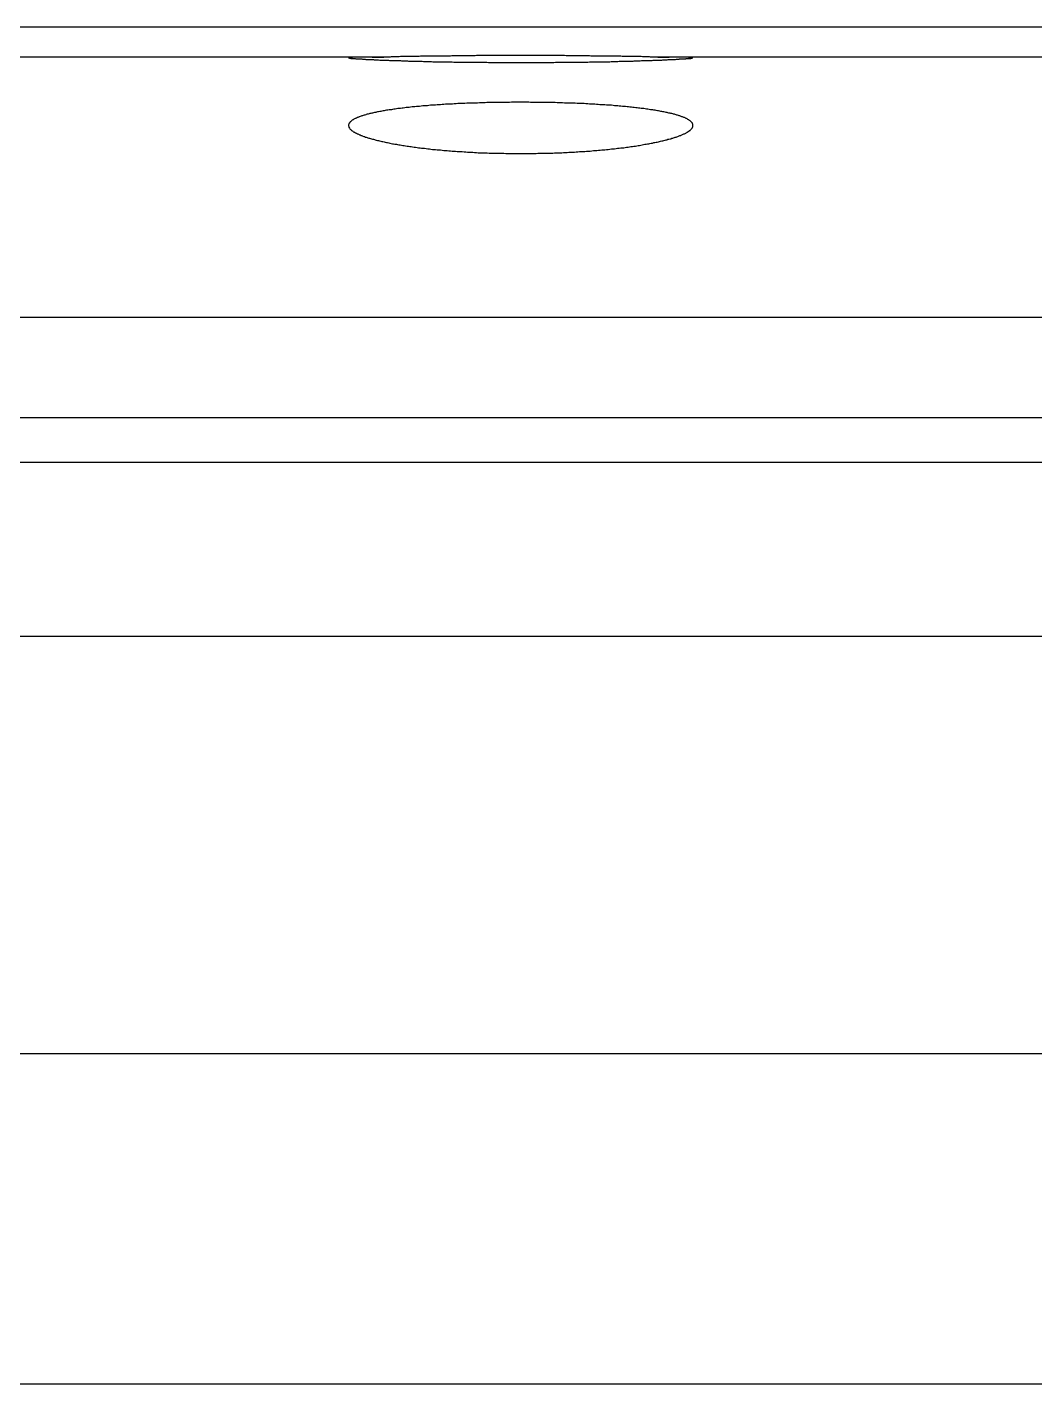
# Model space of a CAD drawing. Header units: millimetres. Extents: x -945625 to 316, y 6 to 533140.
# Drawn here: x -945383.25 to -945378.42, y 532390.01 to 532396.51 of the extents above; entities that cross this region are included whole.
import ezdxf

# ---------------------------------------------------------------- set-up
doc = ezdxf.new("R2010")
doc.units = ezdxf.units.MM
doc.header["$LTSCALE"] = 4

msp = doc.modelspace()

# ---------------------------------------------------------------- linework, layer by layer
at = {"color": 7, "linetype": 'Continuous'}
for p, q in [((-945370.2844, 532396.5092), (-945400.8844, 532396.5092)), ((-945381.5958, 532396.3653), (-945383.573, 532396.3653)), ((-945381.5958, 532396.3652), (-945381.5406, 532396.3652)), ((-945380.2282, 532396.3652), (-945380.1729, 532396.3652)), ((-945378.1958, 532396.3653), (-945380.1729, 532396.3653)), ((-945354.8844, 532395.118), (-945400.8844, 532395.118)), ((-945400.8844, 532394.6388), (-945354.8844, 532394.6388)), ((-945462.6844, 532394.425), (-945343.4844, 532394.425)), ((-945343.4844, 532393.589), (-945462.6844, 532393.589)), ((-945343.4844, 532391.5908), (-945462.6844, 532391.5908)), ((-945454.4844, 532390.0092), (-945353.8844, 532390.0092))]:
    msp.add_line(p, q, dxfattribs=at)
for points in [[(-945381.5405, 532396.3647), (-945381.5455, 532396.3647), (-945381.5495, 532396.3647), (-945381.5545, 532396.3657), (-945381.5595, 532396.3657), (-945381.5635, 532396.3657), (-945381.5675, 532396.3657), (-945381.5725, 532396.3657), (-945381.5765, 532396.3657), (-945381.5805, 532396.3657), (-945381.5845, 532396.3657), (-945381.5885, 532396.3657), (-945381.5925, 532396.3657), (-945381.5965, 532396.3657), (-945381.6005, 532396.3657), (-945381.6045, 532396.3657), (-945381.6085, 532396.3657), (-945381.6115, 532396.3657), (-945381.6155, 532396.3657), (-945381.6185, 532396.3657), (-945381.6225, 532396.3657), (-945381.6255, 532396.3647), (-945381.6295, 532396.3647), (-945381.6325, 532396.3647), (-945381.6355, 532396.3647), (-945381.6385, 532396.3647), (-945381.6415, 532396.3647), (-945381.6445, 532396.3647), (-945381.6475, 532396.3647), (-945381.6505, 532396.3647), (-945381.6535, 532396.3647), (-945381.6565, 532396.3647), (-945381.6585, 532396.3647), (-945381.6615, 532396.3647), (-945381.6645, 532396.3647), (-945381.6685, 532396.3647), (-945381.6715, 532396.3647), (-945381.6755, 532396.3647), (-945381.6775, 532396.3647), (-945381.6815, 532396.3647), (-945381.6855, 532396.3647), (-945381.6875, 532396.3647), (-945381.6905, 532396.3647), (-945381.6925, 532396.3637), (-945381.6955, 532396.3637), (-945381.6985, 532396.3637), (-945381.7005, 532396.3637), (-945381.7035, 532396.3637), (-945381.7055, 532396.3637), (-945381.7075, 532396.3627), (-945381.7095, 532396.3627), (-945381.7075, 532396.3617), (-945381.7055, 532396.3607), (-945381.7035, 532396.3607), (-945381.7015, 532396.3607), (-945381.6985, 532396.3597), (-945381.6955, 532396.3597), (-945381.6915, 532396.3597), (-945381.6895, 532396.3597), (-945381.6865, 532396.3587), (-945381.6845, 532396.3587), (-945381.6805, 532396.3587), (-945381.6785, 532396.3587), (-945381.6745, 532396.3577), (-945381.6725, 532396.3577), (-945381.6695, 532396.3577), (-945381.6675, 532396.3577), (-945381.6645, 532396.3577), (-945381.6625, 532396.3577), (-945381.6595, 532396.3567), (-945381.6575, 532396.3567), (-945381.6545, 532396.3567), (-945381.6515, 532396.3567), (-945381.6485, 532396.3567), (-945381.6455, 532396.3567), (-945381.6435, 532396.3557), (-945381.6395, 532396.3557), (-945381.6365, 532396.3557), (-945381.6335, 532396.3557), (-945381.6305, 532396.3557), (-945381.6275, 532396.3547), (-945381.6235, 532396.3547), (-945381.6205, 532396.3547), (-945381.6165, 532396.3547), (-945381.6135, 532396.3547), (-945381.6095, 532396.3547), (-945381.6055, 532396.3537), (-945381.6025, 532396.3537), (-945381.5985, 532396.3537), (-945381.5945, 532396.3537), (-945381.5905, 532396.3537), (-945381.5865, 532396.3527), (-945381.5825, 532396.3527), (-945381.5785, 532396.3527), (-945381.5735, 532396.3527), (-945381.5695, 532396.3527), (-945381.5655, 532396.3527), (-945381.5605, 532396.3517), (-945381.5565, 532396.3517), (-945381.5515, 532396.3517), (-945381.5475, 532396.3517), (-945381.5425, 532396.3517), (-945381.5375, 532396.3507), (-945381.5335, 532396.3507), (-945381.5285, 532396.3507), (-945381.5235, 532396.3507), (-945381.5185, 532396.3507), (-945381.5135, 532396.3497), (-945381.5085, 532396.3497), (-945381.5035, 532396.3497), (-945381.4985, 532396.3497), (-945381.4935, 532396.3497), (-945381.4885, 532396.3497), (-945381.4825, 532396.3487), (-945381.4775, 532396.3487), (-945381.4725, 532396.3487), (-945381.4665, 532396.3487), (-945381.4615, 532396.3487), (-945381.4555, 532396.3477), (-945381.4505, 532396.3477), (-945381.4445, 532396.3477), (-945381.4395, 532396.3477), (-945381.4335, 532396.3477), (-945381.4275, 532396.3477), (-945381.4225, 532396.3467), (-945381.4165, 532396.3467), (-945381.4105, 532396.3467), (-945381.4045, 532396.3467), (-945381.3985, 532396.3467), (-945381.3925, 532396.3467), (-945381.3865, 532396.3457), (-945381.3805, 532396.3457), (-945381.3745, 532396.3457), (-945381.3685, 532396.3457), (-945381.3625, 532396.3457), (-945381.3565, 532396.3457), (-945381.3505, 532396.3447), (-945381.3435, 532396.3447), (-945381.3375, 532396.3447), (-945381.3315, 532396.3447), (-945381.3245, 532396.3447), (-945381.3185, 532396.3447), (-945381.3125, 532396.3447), (-945381.3055, 532396.3437), (-945381.2995, 532396.3437), (-945381.2925, 532396.3437), (-945381.2865, 532396.3437), (-945381.2795, 532396.3437), (-945381.2735, 532396.3437), (-945381.2665, 532396.3437), (-945381.2595, 532396.3427), (-945381.2525, 532396.3427), (-945381.2465, 532396.3427), (-945381.2395, 532396.3427), (-945381.2325, 532396.3427), (-945381.2255, 532396.3427), (-945381.2195, 532396.3427), (-945381.2125, 532396.3427), (-945381.2055, 532396.3417), (-945381.1985, 532396.3417), (-945381.1915, 532396.3417), (-945381.1845, 532396.3417), (-945381.1775, 532396.3417), (-945381.1705, 532396.3417), (-945381.1635, 532396.3417), (-945381.1565, 532396.3417), (-945381.1495, 532396.3417), (-945381.1415, 532396.3417), (-945381.1345, 532396.3407), (-945381.1275, 532396.3407), (-945381.1205, 532396.3407), (-945381.1135, 532396.3407), (-945381.1055, 532396.3407), (-945381.0985, 532396.3407), (-945381.0915, 532396.3407), (-945381.0845, 532396.3407), (-945381.0765, 532396.3407), (-945381.0695, 532396.3407), (-945381.0615, 532396.3407), (-945381.0545, 532396.3407), (-945381.0475, 532396.3407), (-945381.0395, 532396.3397), (-945381.0325, 532396.3397), (-945381.0245, 532396.3397), (-945381.0175, 532396.3397), (-945381.0095, 532396.3397), (-945381.0025, 532396.3397), (-945380.9945, 532396.3397), (-945380.9875, 532396.3397), (-945380.9795, 532396.3397), (-945380.9725, 532396.3397), (-945380.9645, 532396.3397), (-945380.9575, 532396.3397), (-945380.9495, 532396.3397), (-945380.9415, 532396.3397), (-945380.9345, 532396.3397), (-945380.9265, 532396.3397), (-945380.9185, 532396.3397), (-945380.9115, 532396.3397), (-945380.9035, 532396.3397), (-945380.8955, 532396.3397), (-945380.8885, 532396.3397), (-945380.8805, 532396.3397), (-945380.8725, 532396.3397), (-945380.8645, 532396.3397), (-945380.8575, 532396.3397), (-945380.8495, 532396.3397), (-945380.8415, 532396.3397), (-945380.8335, 532396.3397), (-945380.8255, 532396.3397), (-945380.8185, 532396.3397), (-945380.8105, 532396.3397), (-945380.8025, 532396.3397), (-945380.7945, 532396.3397), (-945380.7875, 532396.3397), (-945380.7795, 532396.3397), (-945380.7715, 532396.3397), (-945380.7645, 532396.3397), (-945380.7565, 532396.3397), (-945380.7485, 532396.3397), (-945380.7415, 532396.3397), (-945380.7335, 532396.3397), (-945380.7255, 532396.3397), (-945380.7185, 532396.3407), (-945380.7105, 532396.3407), (-945380.7035, 532396.3407), (-945380.6955, 532396.3407), (-945380.6875, 532396.3407), (-945380.6805, 532396.3407), (-945380.6725, 532396.3407), (-945380.6655, 532396.3407), (-945380.6575, 532396.3407), (-945380.6505, 532396.3407), (-945380.6425, 532396.3407), (-945380.6355, 532396.3407), (-945380.6285, 532396.3407), (-945380.6205, 532396.3417), (-945380.6135, 532396.3417), (-945380.6065, 532396.3417), (-945380.5985, 532396.3417), (-945380.5915, 532396.3417), (-945380.5845, 532396.3417), (-945380.5775, 532396.3417), (-945380.5695, 532396.3417), (-945380.5625, 532396.3417), (-945380.5555, 532396.3427), (-945380.5485, 532396.3427), (-945380.5415, 532396.3427), (-945380.5345, 532396.3427), (-945380.5275, 532396.3427), (-945380.5205, 532396.3427), (-945380.5135, 532396.3427), (-945380.5065, 532396.3427), (-945380.4995, 532396.3437), (-945380.4925, 532396.3437), (-945380.4855, 532396.3437), (-945380.4785, 532396.3437), (-945380.4715, 532396.3437), (-945380.4655, 532396.3437), (-945380.4585, 532396.3437), (-945380.4515, 532396.3447), (-945380.4455, 532396.3447), (-945380.4385, 532396.3447), (-945380.4325, 532396.3447), (-945380.4255, 532396.3447), (-945380.4195, 532396.3447), (-945380.4135, 532396.3457), (-945380.4065, 532396.3457), (-945380.4005, 532396.3457), (-945380.3945, 532396.3457), (-945380.3885, 532396.3457), (-945380.3815, 532396.3457), (-945380.3755, 532396.3467), (-945380.3695, 532396.3467), (-945380.3635, 532396.3467), (-945380.3575, 532396.3467), (-945380.3525, 532396.3467), (-945380.3465, 532396.3467), (-945380.3405, 532396.3477), (-945380.3345, 532396.3477), (-945380.3285, 532396.3477), (-945380.3235, 532396.3477), (-945380.3175, 532396.3477), (-945380.3125, 532396.3477), (-945380.3065, 532396.3487), (-945380.3015, 532396.3487), (-945380.2955, 532396.3487), (-945380.2905, 532396.3487), (-945380.2855, 532396.3487), (-945380.2805, 532396.3497), (-945380.2745, 532396.3497), (-945380.2695, 532396.3497), (-945380.2645, 532396.3497), (-945380.2595, 532396.3497), (-945380.2545, 532396.3497), (-945380.2495, 532396.3507), (-945380.2445, 532396.3507), (-945380.2405, 532396.3507), (-945380.2355, 532396.3507), (-945380.2305, 532396.3507), (-945380.2265, 532396.3517), (-945380.2215, 532396.3517), (-945380.2165, 532396.3517), (-945380.2125, 532396.3517), (-945380.2085, 532396.3517), (-945380.2035, 532396.3527), (-945380.1995, 532396.3527), (-945380.1955, 532396.3527), (-945380.1915, 532396.3527), (-945380.1865, 532396.3527), (-945380.1825, 532396.3527), (-945380.1785, 532396.3537), (-945380.1745, 532396.3537), (-945380.1715, 532396.3537), (-945380.1675, 532396.3537), (-945380.1635, 532396.3537), (-945380.1595, 532396.3547), (-945380.1565, 532396.3547), (-945380.1525, 532396.3547), (-945380.1495, 532396.3547), (-945380.1455, 532396.3547), (-945380.1425, 532396.3547), (-945380.1385, 532396.3557), (-945380.1355, 532396.3557), (-945380.1325, 532396.3557), (-945380.1295, 532396.3557), (-945380.1265, 532396.3557), (-945380.1235, 532396.3567), (-945380.1205, 532396.3567), (-945380.1175, 532396.3567), (-945380.1145, 532396.3567), (-945380.1115, 532396.3567), (-945380.1095, 532396.3567), (-945380.1065, 532396.3577), (-945380.1035, 532396.3577), (-945380.1015, 532396.3577), (-945380.0965, 532396.3577), (-945380.0945, 532396.3577), (-945380.0925, 532396.3587), (-945380.0905, 532396.3587), (-945380.0885, 532396.3587), (-945380.0845, 532396.3587), (-945380.0825, 532396.3587), (-945380.0785, 532396.3597), (-945380.0755, 532396.3597), (-945380.0725, 532396.3597), (-945380.0705, 532396.3597), (-945380.0685, 532396.3607), (-945380.0665, 532396.3607), (-945380.0645, 532396.3607), (-945380.0615, 532396.3617), (-945380.0595, 532396.3617), (-945380.0615, 532396.3627), (-945380.0635, 532396.3637), (-945380.0665, 532396.3637), (-945380.0685, 532396.3637), (-945380.0715, 532396.3637), (-945380.0735, 532396.3637), (-945380.0765, 532396.3637), (-945380.0795, 532396.3637), (-945380.0825, 532396.3647), (-945380.0845, 532396.3647), (-945380.0865, 532396.3647), (-945380.0905, 532396.3647), (-945380.0925, 532396.3647), (-945380.0965, 532396.3647), (-945380.0985, 532396.3647), (-945380.1015, 532396.3647), (-945380.1035, 532396.3647), (-945380.1065, 532396.3647), (-945380.1085, 532396.3647), (-945380.1115, 532396.3647), (-945380.1165, 532396.3647), (-945380.1195, 532396.3647), (-945380.1225, 532396.3647), (-945380.1255, 532396.3647), (-945380.1285, 532396.3647), (-945380.1315, 532396.3647), (-945380.1345, 532396.3647), (-945380.1375, 532396.3647), (-945380.1405, 532396.3647), (-945380.1445, 532396.3647), (-945380.1475, 532396.3647), (-945380.1505, 532396.3647), (-945380.1545, 532396.3657), (-945380.1575, 532396.3657), (-945380.1615, 532396.3657), (-945380.1655, 532396.3657), (-945380.1695, 532396.3657), (-945380.1725, 532396.3657), (-945380.1765, 532396.3657), (-945380.1805, 532396.3657), (-945380.1845, 532396.3657), (-945380.1885, 532396.3657), (-945380.1925, 532396.3657), (-945380.1975, 532396.3657), (-945380.2015, 532396.3657), (-945380.2055, 532396.3657), (-945380.2105, 532396.3657), (-945380.2145, 532396.3657)], [(-945380.2285, 532396.3647), (-945380.2335, 532396.3657), (-945380.2385, 532396.3657), (-945380.2435, 532396.3657), (-945380.2485, 532396.3657), (-945380.2535, 532396.3657), (-945380.2585, 532396.3657), (-945380.2635, 532396.3657), (-945380.2685, 532396.3667), (-945380.2745, 532396.3667), (-945380.2795, 532396.3667), (-945380.2855, 532396.3667), (-945380.2905, 532396.3667), (-945380.2965, 532396.3667), (-945380.3015, 532396.3667), (-945380.3075, 532396.3677), (-945380.3135, 532396.3677), (-945380.3185, 532396.3677), (-945380.3245, 532396.3677), (-945380.3305, 532396.3677), (-945380.3365, 532396.3677), (-945380.3425, 532396.3677), (-945380.3485, 532396.3677), (-945380.3545, 532396.3687), (-945380.3605, 532396.3687), (-945380.3665, 532396.3687), (-945380.3725, 532396.3687), (-945380.3795, 532396.3687), (-945380.3855, 532396.3687), (-945380.3915, 532396.3687), (-945380.3985, 532396.3687), (-945380.4045, 532396.3697), (-945380.4105, 532396.3697), (-945380.4175, 532396.3697), (-945380.4245, 532396.3697), (-945380.4305, 532396.3697), (-945380.4375, 532396.3697), (-945380.4435, 532396.3697), (-945380.4505, 532396.3697), (-945380.4575, 532396.3697), (-945380.4645, 532396.3697), (-945380.4705, 532396.3707), (-945380.4775, 532396.3707), (-945380.4845, 532396.3707), (-945380.4915, 532396.3707), (-945380.4985, 532396.3707), (-945380.5055, 532396.3707), (-945380.5125, 532396.3707), (-945380.5195, 532396.3707), (-945380.5265, 532396.3707), (-945380.5335, 532396.3707), (-945380.5415, 532396.3707), (-945380.5485, 532396.3707), (-945380.5555, 532396.3717), (-945380.5625, 532396.3717), (-945380.5705, 532396.3717), (-945380.5775, 532396.3717), (-945380.5845, 532396.3717), (-945380.5925, 532396.3717), (-945380.5995, 532396.3717), (-945380.6075, 532396.3717), (-945380.6145, 532396.3717), (-945380.6225, 532396.3717), (-945380.6295, 532396.3717), (-945380.6375, 532396.3717), (-945380.6445, 532396.3717), (-945380.6525, 532396.3717), (-945380.6605, 532396.3717), (-945380.6675, 532396.3717), (-945380.6755, 532396.3727), (-945380.6835, 532396.3727), (-945380.6905, 532396.3727), (-945380.6985, 532396.3727), (-945380.7065, 532396.3727), (-945380.7145, 532396.3727), (-945380.7225, 532396.3727), (-945380.7305, 532396.3727), (-945380.7375, 532396.3727), (-945380.7455, 532396.3727), (-945380.7535, 532396.3727), (-945380.7615, 532396.3727), (-945380.7695, 532396.3727), (-945380.7775, 532396.3727), (-945380.7855, 532396.3727), (-945380.7935, 532396.3727), (-945380.8015, 532396.3727), (-945380.8095, 532396.3727), (-945380.8175, 532396.3727), (-945380.8265, 532396.3727), (-945380.8345, 532396.3727), (-945380.8425, 532396.3727), (-945380.8505, 532396.3727), (-945380.8585, 532396.3727), (-945380.8665, 532396.3727), (-945380.8745, 532396.3727), (-945380.8825, 532396.3727), (-945380.8915, 532396.3727), (-945380.8995, 532396.3727), (-945380.9075, 532396.3727), (-945380.9155, 532396.3727), (-945380.9235, 532396.3727), (-945380.9315, 532396.3727), (-945380.9395, 532396.3727), (-945380.9475, 532396.3727), (-945380.9555, 532396.3727), (-945380.9635, 532396.3727), (-945380.9715, 532396.3727), (-945380.9795, 532396.3727), (-945380.9875, 532396.3727), (-945380.9955, 532396.3727), (-945381.0025, 532396.3727), (-945381.0105, 532396.3727), (-945381.0185, 532396.3727), (-945381.0265, 532396.3727), (-945381.0345, 532396.3727), (-945381.0425, 532396.3727), (-945381.0495, 532396.3727), (-945381.0575, 532396.3727), (-945381.0655, 532396.3727), (-945381.0735, 532396.3727), (-945381.0805, 532396.3727), (-945381.0885, 532396.3727), (-945381.0965, 532396.3727), (-945381.1035, 532396.3717), (-945381.1115, 532396.3717), (-945381.1185, 532396.3717), (-945381.1265, 532396.3717), (-945381.1335, 532396.3717), (-945381.1415, 532396.3717), (-945381.1485, 532396.3717), (-945381.1565, 532396.3717), (-945381.1635, 532396.3717), (-945381.1715, 532396.3717), (-945381.1785, 532396.3717), (-945381.1855, 532396.3717), (-945381.1935, 532396.3717), (-945381.2005, 532396.3717), (-945381.2075, 532396.3717), (-945381.2145, 532396.3717), (-945381.2215, 532396.3707), (-945381.2295, 532396.3707), (-945381.2365, 532396.3707), (-945381.2435, 532396.3707), (-945381.2505, 532396.3707), (-945381.2575, 532396.3707), (-945381.2645, 532396.3707), (-945381.2715, 532396.3707), (-945381.2785, 532396.3707), (-945381.2855, 532396.3707), (-945381.2915, 532396.3707), (-945381.2985, 532396.3707), (-945381.3055, 532396.3697), (-945381.3125, 532396.3697), (-945381.3185, 532396.3697), (-945381.3255, 532396.3697), (-945381.3325, 532396.3697), (-945381.3385, 532396.3697), (-945381.3455, 532396.3697), (-945381.3515, 532396.3697), (-945381.3585, 532396.3697), (-945381.3645, 532396.3697), (-945381.3715, 532396.3687), (-945381.3775, 532396.3687), (-945381.3835, 532396.3687), (-945381.3895, 532396.3687), (-945381.3965, 532396.3687), (-945381.4025, 532396.3687), (-945381.4085, 532396.3687), (-945381.4145, 532396.3687), (-945381.4205, 532396.3677), (-945381.4265, 532396.3677), (-945381.4325, 532396.3677), (-945381.4385, 532396.3677), (-945381.4445, 532396.3677), (-945381.4495, 532396.3677), (-945381.4555, 532396.3677), (-945381.4615, 532396.3677), (-945381.4665, 532396.3667), (-945381.4725, 532396.3667), (-945381.4785, 532396.3667), (-945381.4835, 532396.3667), (-945381.4895, 532396.3667), (-945381.4945, 532396.3667), (-945381.4995, 532396.3667), (-945381.5055, 532396.3667), (-945381.5105, 532396.3657), (-945381.5155, 532396.3657), (-945381.5205, 532396.3657), (-945381.5255, 532396.3657), (-945381.5305, 532396.3657), (-945381.5355, 532396.3657), (-945381.5405, 532396.3647)], [(-945380.2145, 532396.3657), (-945380.2185, 532396.3647), (-945380.2235, 532396.3647), (-945380.2285, 532396.3647)], [(-945380.8845, 532395.9037), (-945380.8755, 532395.9037), (-945380.8665, 532395.9037), (-945380.8575, 532395.9037), (-945380.8475, 532395.9037), (-945380.8385, 532395.9037), (-945380.8295, 532395.9037), (-945380.8205, 532395.9037), (-945380.8115, 532395.9037), (-945380.8025, 532395.9047), (-945380.7935, 532395.9047), (-945380.7845, 532395.9047), (-945380.7755, 532395.9047), (-945380.7665, 532395.9047), (-945380.7585, 532395.9057), (-945380.7495, 532395.9057), (-945380.7405, 532395.9057), (-945380.7315, 532395.9057), (-945380.7225, 532395.9067), (-945380.7135, 532395.9067), (-945380.7055, 532395.9067), (-945380.6965, 532395.9077), (-945380.6875, 532395.9077), (-945380.6795, 532395.9087), (-945380.6705, 532395.9087), (-945380.6615, 532395.9087), (-945380.6535, 532395.9097), (-945380.6445, 532395.9097), (-945380.6365, 532395.9107), (-945380.6275, 532395.9107), (-945380.6195, 532395.9117), (-945380.6105, 532395.9117), (-945380.6025, 532395.9127), (-945380.5935, 532395.9127), (-945380.5855, 532395.9137), (-945380.5775, 532395.9137), (-945380.5695, 532395.9147), (-945380.5605, 532395.9157), (-945380.5525, 532395.9157), (-945380.5445, 532395.9167), (-945380.5365, 532395.9177), (-945380.5285, 532395.9177), (-945380.5205, 532395.9187), (-945380.5125, 532395.9197), (-945380.5045, 532395.9197), (-945380.4965, 532395.9207), (-945380.4885, 532395.9217), (-945380.4815, 532395.9217), (-945380.4735, 532395.9227), (-945380.4655, 532395.9237), (-945380.4575, 532395.9247), (-945380.4505, 532395.9257), (-945380.4425, 532395.9257), (-945380.4355, 532395.9267), (-945380.4275, 532395.9277), (-945380.4205, 532395.9287), (-945380.4135, 532395.9297), (-945380.4055, 532395.9307), (-945380.3985, 532395.9317), (-945380.3915, 532395.9317), (-945380.3845, 532395.9327), (-945380.3775, 532395.9337), (-945380.3705, 532395.9347), (-945380.3635, 532395.9357), (-945380.3565, 532395.9367), (-945380.3495, 532395.9377), (-945380.3425, 532395.9387), (-945380.3355, 532395.9397), (-945380.3285, 532395.9407), (-945380.3225, 532395.9417), (-945380.3155, 532395.9427), (-945380.3095, 532395.9437), (-945380.3025, 532395.9447), (-945380.2965, 532395.9467), (-945380.2905, 532395.9477), (-945380.2835, 532395.9487), (-945380.2775, 532395.9497), (-945380.2715, 532395.9507), (-945380.2655, 532395.9517), (-945380.2595, 532395.9527), (-945380.2535, 532395.9537), (-945380.2475, 532395.9557), (-945380.2415, 532395.9567), (-945380.2365, 532395.9577), (-945380.2305, 532395.9587), (-945380.2255, 532395.9597), (-945380.2195, 532395.9617), (-945380.2145, 532395.9627), (-945380.2085, 532395.9637), (-945380.2035, 532395.9647), (-945380.1985, 532395.9667), (-945380.1935, 532395.9677), (-945380.1885, 532395.9687), (-945380.1835, 532395.9697), (-945380.1795, 532395.9717), (-945380.1745, 532395.9727), (-945380.1695, 532395.9737), (-945380.1655, 532395.9747), (-945380.1615, 532395.9767), (-945380.1565, 532395.9777), (-945380.1525, 532395.9787), (-945380.1485, 532395.9807), (-945380.1445, 532395.9817), (-945380.1405, 532395.9827), (-945380.1365, 532395.9837), (-945380.1325, 532395.9857), (-945380.1295, 532395.9867), (-945380.1255, 532395.9877), (-945380.1225, 532395.9897), (-945380.1185, 532395.9907), (-945380.1155, 532395.9917), (-945380.1125, 532395.9937), (-945380.1095, 532395.9947), (-945380.1065, 532395.9957), (-945380.1035, 532395.9977), (-945380.1005, 532395.9987), (-945380.0975, 532395.9997), (-945380.0945, 532396.0017), (-945380.0925, 532396.0027), (-945380.0895, 532396.0047), (-945380.0875, 532396.0057), (-945380.0855, 532396.0067), (-945380.0835, 532396.0087), (-945380.0805, 532396.0097), (-945380.0785, 532396.0107), (-945380.0775, 532396.0127), (-945380.0755, 532396.0137), (-945380.0735, 532396.0147), (-945380.0715, 532396.0167), (-945380.0695, 532396.0187), (-945380.0675, 532396.0207), (-945380.0655, 532396.0237), (-945380.0635, 532396.0257), (-945380.0625, 532396.0277), (-945380.0615, 532396.0297), (-945380.0605, 532396.0317), (-945380.0595, 532396.0337), (-945380.0595, 532396.0367), (-945380.0595, 532396.0397), (-945380.0595, 532396.0427), (-945380.0605, 532396.0447), (-945380.0615, 532396.0467), (-945380.0625, 532396.0487), (-945380.0635, 532396.0507), (-945380.0655, 532396.0527), (-945380.0675, 532396.0557), (-945380.0695, 532396.0567), (-945380.0725, 532396.0597), (-945380.0755, 532396.0617), (-945380.0775, 532396.0627), (-945380.0795, 532396.0647), (-945380.0815, 532396.0657), (-945380.0835, 532396.0667), (-945380.0855, 532396.0677), (-945380.0875, 532396.0697), (-945380.0905, 532396.0707), (-945380.0925, 532396.0717), (-945380.0955, 532396.0727), (-945380.0975, 532396.0747), (-945380.1005, 532396.0757), (-945380.1035, 532396.0767), (-945380.1065, 532396.0777), (-945380.1095, 532396.0787), (-945380.1125, 532396.0797), (-945380.1155, 532396.0817), (-945380.1195, 532396.0827), (-945380.1225, 532396.0837), (-945380.1255, 532396.0847), (-945380.1295, 532396.0857), (-945380.1335, 532396.0867), (-945380.1365, 532396.0877), (-945380.1405, 532396.0887), (-945380.1445, 532396.0907), (-945380.1485, 532396.0917), (-945380.1525, 532396.0927), (-945380.1565, 532396.0937), (-945380.1615, 532396.0947), (-945380.1655, 532396.0957), (-945380.1695, 532396.0967), (-945380.1745, 532396.0977), (-945380.1795, 532396.0987), (-945380.1835, 532396.0997), (-945380.1885, 532396.1007), (-945380.1935, 532396.1017), (-945380.1985, 532396.1027), (-945380.2035, 532396.1037), (-945380.2085, 532396.1047), (-945380.2135, 532396.1057), (-945380.2185, 532396.1067), (-945380.2245, 532396.1077), (-945380.2295, 532396.1087), (-945380.2355, 532396.1097), (-945380.2405, 532396.1107), (-945380.2465, 532396.1117), (-945380.2525, 532396.1127), (-945380.2575, 532396.1127), (-945380.2635, 532396.1137), (-945380.2695, 532396.1147), (-945380.2755, 532396.1157), (-945380.2815, 532396.1167), (-945380.2885, 532396.1177), (-945380.2945, 532396.1187), (-945380.3005, 532396.1187), (-945380.3075, 532396.1197), (-945380.3135, 532396.1207), (-945380.3205, 532396.1217), (-945380.3265, 532396.1227), (-945380.3335, 532396.1227), (-945380.3405, 532396.1237), (-945380.3475, 532396.1247), (-945380.3545, 532396.1257), (-945380.3615, 532396.1257), (-945380.3685, 532396.1267), (-945380.3755, 532396.1277), (-945380.3825, 532396.1287), (-945380.3905, 532396.1287), (-945380.3975, 532396.1297), (-945380.4045, 532396.1307), (-945380.4125, 532396.1307), (-945380.4195, 532396.1317), (-945380.4275, 532396.1327), (-945380.4355, 532396.1327), (-945380.4425, 532396.1337), (-945380.4505, 532396.1347), (-945380.4585, 532396.1347), (-945380.4665, 532396.1357), (-945380.4745, 532396.1357), (-945380.4825, 532396.1367), (-945380.4905, 532396.1367), (-945380.4985, 532396.1377), (-945380.5065, 532396.1377), (-945380.5145, 532396.1387), (-945380.5225, 532396.1387), (-945380.5305, 532396.1397), (-945380.5385, 532396.1397), (-945380.5475, 532396.1407), (-945380.5555, 532396.1407), (-945380.5635, 532396.1417), (-945380.5725, 532396.1417), (-945380.5805, 532396.1427), (-945380.5895, 532396.1427), (-945380.5975, 532396.1427), (-945380.6065, 532396.1437), (-945380.6145, 532396.1437), (-945380.6235, 532396.1447), (-945380.6325, 532396.1447), (-945380.6405, 532396.1447), (-945380.6495, 532396.1457), (-945380.6585, 532396.1457), (-945380.6665, 532396.1457), (-945380.6755, 532396.1457), (-945380.6845, 532396.1467), (-945380.6935, 532396.1467), (-945380.7025, 532396.1467), (-945380.7105, 532396.1467), (-945380.7195, 532396.1477), (-945380.7285, 532396.1477), (-945380.7375, 532396.1477), (-945380.7465, 532396.1477), (-945380.7555, 532396.1477), (-945380.7645, 532396.1487), (-945380.7735, 532396.1487), (-945380.7825, 532396.1487), (-945380.7915, 532396.1487), (-945380.8005, 532396.1487), (-945380.8095, 532396.1487), (-945380.8185, 532396.1487), (-945380.8285, 532396.1487), (-945380.8375, 532396.1487), (-945380.8465, 532396.1497), (-945380.8555, 532396.1497), (-945380.8645, 532396.1497), (-945380.8735, 532396.1497), (-945380.8825, 532396.1497), (-945380.8925, 532396.1497), (-945380.9015, 532396.1497), (-945380.9105, 532396.1497), (-945380.9195, 532396.1497), (-945380.9285, 532396.1497), (-945380.9385, 532396.1487), (-945380.9475, 532396.1487), (-945380.9565, 532396.1487), (-945380.9655, 532396.1487), (-945380.9745, 532396.1487), (-945380.9835, 532396.1487), (-945380.9925, 532396.1487), (-945381.0025, 532396.1487), (-945381.0115, 532396.1477), (-945381.0205, 532396.1477), (-945381.0295, 532396.1477), (-945381.0385, 532396.1477), (-945381.0475, 532396.1477), (-945381.0555, 532396.1467), (-945381.0645, 532396.1467), (-945381.0735, 532396.1467), (-945381.0825, 532396.1467), (-945381.0915, 532396.1457), (-945381.1005, 532396.1457), (-945381.1085, 532396.1457), (-945381.1175, 532396.1457), (-945381.1265, 532396.1447), (-945381.1355, 532396.1447), (-945381.1435, 532396.1447), (-945381.1525, 532396.1437), (-945381.1605, 532396.1437), (-945381.1695, 532396.1427), (-945381.1775, 532396.1427), (-945381.1865, 532396.1427), (-945381.1945, 532396.1417), (-945381.2035, 532396.1417), (-945381.2115, 532396.1407), (-945381.2195, 532396.1407), (-945381.2285, 532396.1407), (-945381.2365, 532396.1397), (-945381.2445, 532396.1397), (-945381.2525, 532396.1387), (-945381.2605, 532396.1387), (-945381.2685, 532396.1377), (-945381.2775, 532396.1377), (-945381.2845, 532396.1367), (-945381.2925, 532396.1357), (-945381.3005, 532396.1357), (-945381.3085, 532396.1347), (-945381.3165, 532396.1347), (-945381.3245, 532396.1337), (-945381.3315, 532396.1327), (-945381.3395, 532396.1327), (-945381.3475, 532396.1317), (-945381.3545, 532396.1317), (-945381.3625, 532396.1307), (-945381.3695, 532396.1297), (-945381.3765, 532396.1297), (-945381.3845, 532396.1287), (-945381.3915, 532396.1277), (-945381.3985, 532396.1267), (-945381.4055, 532396.1267), (-945381.4125, 532396.1257), (-945381.4195, 532396.1247), (-945381.4265, 532396.1237), (-945381.4335, 532396.1237), (-945381.4405, 532396.1227), (-945381.4475, 532396.1217), (-945381.4535, 532396.1207), (-945381.4605, 532396.1197), (-945381.4665, 532396.1197), (-945381.4735, 532396.1187), (-945381.4795, 532396.1177), (-945381.4855, 532396.1167), (-945381.4925, 532396.1157), (-945381.4985, 532396.1147), (-945381.5045, 532396.1137), (-945381.5105, 532396.1137), (-945381.5155, 532396.1127), (-945381.5215, 532396.1117), (-945381.5275, 532396.1107), (-945381.5335, 532396.1097), (-945381.5385, 532396.1087), (-945381.5445, 532396.1077), (-945381.5495, 532396.1067), (-945381.5545, 532396.1057), (-945381.5595, 532396.1047), (-945381.5655, 532396.1037), (-945381.5705, 532396.1027), (-945381.5755, 532396.1017), (-945381.5795, 532396.1007), (-945381.5845, 532396.0997), (-945381.5895, 532396.0987), (-945381.5945, 532396.0977), (-945381.5985, 532396.0967), (-945381.6035, 532396.0957), (-945381.6075, 532396.0947), (-945381.6115, 532396.0937), (-945381.6155, 532396.0927), (-945381.6205, 532396.0917), (-945381.6245, 532396.0907), (-945381.6275, 532396.0887), (-945381.6315, 532396.0877), (-945381.6355, 532396.0867), (-945381.6395, 532396.0857), (-945381.6425, 532396.0847), (-945381.6465, 532396.0837), (-945381.6495, 532396.0827), (-945381.6535, 532396.0817), (-945381.6565, 532396.0797), (-945381.6595, 532396.0787), (-945381.6625, 532396.0777), (-945381.6655, 532396.0767), (-945381.6685, 532396.0757), (-945381.6715, 532396.0737), (-945381.6735, 532396.0727), (-945381.6765, 532396.0717), (-945381.6785, 532396.0707), (-945381.6815, 532396.0697), (-945381.6835, 532396.0677), (-945381.6855, 532396.0667), (-945381.6875, 532396.0657), (-945381.6895, 532396.0647), (-945381.6915, 532396.0627), (-945381.6935, 532396.0617), (-945381.6955, 532396.0607)], [(-945381.6955, 532396.0607), (-945381.6985, 532396.0577), (-945381.7015, 532396.0557), (-945381.7025, 532396.0537), (-945381.7045, 532396.0517), (-945381.7055, 532396.0497), (-945381.7075, 532396.0477), (-945381.7085, 532396.0447), (-945381.7095, 532396.0417), (-945381.7095, 532396.0377), (-945381.7095, 532396.0357), (-945381.7085, 532396.0337), (-945381.7085, 532396.0317), (-945381.7075, 532396.0297), (-945381.7055, 532396.0257), (-945381.7035, 532396.0227), (-945381.7015, 532396.0207), (-945381.6995, 532396.0187), (-945381.6965, 532396.0167), (-945381.6955, 532396.0147), (-945381.6935, 532396.0137), (-945381.6915, 532396.0127), (-945381.6895, 532396.0107), (-945381.6875, 532396.0097), (-945381.6855, 532396.0087), (-945381.6835, 532396.0067), (-945381.6815, 532396.0057), (-945381.6795, 532396.0047), (-945381.6765, 532396.0027), (-945381.6745, 532396.0017), (-945381.6715, 532396.0007), (-945381.6685, 532395.9987), (-945381.6655, 532395.9977), (-945381.6625, 532395.9967), (-945381.6595, 532395.9947), (-945381.6565, 532395.9937), (-945381.6535, 532395.9927), (-945381.6505, 532395.9907), (-945381.6475, 532395.9897), (-945381.6435, 532395.9887), (-945381.6405, 532395.9867), (-945381.6365, 532395.9857), (-945381.6325, 532395.9847), (-945381.6285, 532395.9827), (-945381.6245, 532395.9817), (-945381.6205, 532395.9807), (-945381.6165, 532395.9787), (-945381.6125, 532395.9777), (-945381.6085, 532395.9767), (-945381.6045, 532395.9757), (-945381.5995, 532395.9737), (-945381.5955, 532395.9727), (-945381.5905, 532395.9717), (-945381.5855, 532395.9707), (-945381.5815, 532395.9687), (-945381.5765, 532395.9677), (-945381.5715, 532395.9667), (-945381.5665, 532395.9657), (-945381.5615, 532395.9637), (-945381.5555, 532395.9627), (-945381.5505, 532395.9617), (-945381.5455, 532395.9607), (-945381.5395, 532395.9597), (-945381.5345, 532395.9577), (-945381.5285, 532395.9567), (-945381.5225, 532395.9557), (-945381.5165, 532395.9547), (-945381.5115, 532395.9537), (-945381.5055, 532395.9517), (-945381.4995, 532395.9507), (-945381.4935, 532395.9497), (-945381.4875, 532395.9487), (-945381.4805, 532395.9477), (-945381.4745, 532395.9467), (-945381.4685, 532395.9457), (-945381.4625, 532395.9447), (-945381.4555, 532395.9437), (-945381.4495, 532395.9427), (-945381.4425, 532395.9417), (-945381.4365, 532395.9407), (-945381.4295, 532395.9397), (-945381.4225, 532395.9387), (-945381.4155, 532395.9377), (-945381.4095, 532395.9367), (-945381.4025, 532395.9357), (-945381.3955, 532395.9347), (-945381.3885, 532395.9337), (-945381.3815, 532395.9327), (-945381.3745, 532395.9317), (-945381.3665, 532395.9307), (-945381.3595, 532395.9297), (-945381.3525, 532395.9287), (-945381.3455, 532395.9287), (-945381.3375, 532395.9277), (-945381.3305, 532395.9267), (-945381.3225, 532395.9257), (-945381.3155, 532395.9247), (-945381.3075, 532395.9237), (-945381.3005, 532395.9237), (-945381.2925, 532395.9227), (-945381.2845, 532395.9217), (-945381.2775, 532395.9207), (-945381.2695, 532395.9207), (-945381.2615, 532395.9197), (-945381.2535, 532395.9187), (-945381.2455, 532395.9187), (-945381.2375, 532395.9177), (-945381.2295, 532395.9167), (-945381.2215, 532395.9167), (-945381.2135, 532395.9157), (-945381.2055, 532395.9147), (-945381.1975, 532395.9147), (-945381.1895, 532395.9137), (-945381.1815, 532395.9137), (-945381.1725, 532395.9127), (-945381.1645, 532395.9127), (-945381.1565, 532395.9117), (-945381.1475, 532395.9117), (-945381.1395, 532395.9107), (-945381.1305, 532395.9107), (-945381.1225, 532395.9097), (-945381.1145, 532395.9097), (-945381.1055, 532395.9087), (-945381.0965, 532395.9087), (-945381.0885, 532395.9077), (-945381.0795, 532395.9077), (-945381.0715, 532395.9077), (-945381.0625, 532395.9067), (-945381.0535, 532395.9067), (-945381.0455, 532395.9067), (-945381.0365, 532395.9057), (-945381.0275, 532395.9057), (-945381.0185, 532395.9057), (-945381.0095, 532395.9057), (-945381.0015, 532395.9047), (-945380.9925, 532395.9047), (-945380.9835, 532395.9047), (-945380.9745, 532395.9047), (-945380.9655, 532395.9047), (-945380.9565, 532395.9037), (-945380.9475, 532395.9037), (-945380.9385, 532395.9037), (-945380.9295, 532395.9037), (-945380.9205, 532395.9037), (-945380.9115, 532395.9037), (-945380.9025, 532395.9037), (-945380.8935, 532395.9037), (-945380.8845, 532395.9037)]]:
    msp.add_lwpolyline(points, dxfattribs=at)

doc.saveas('drawing.dxf')
